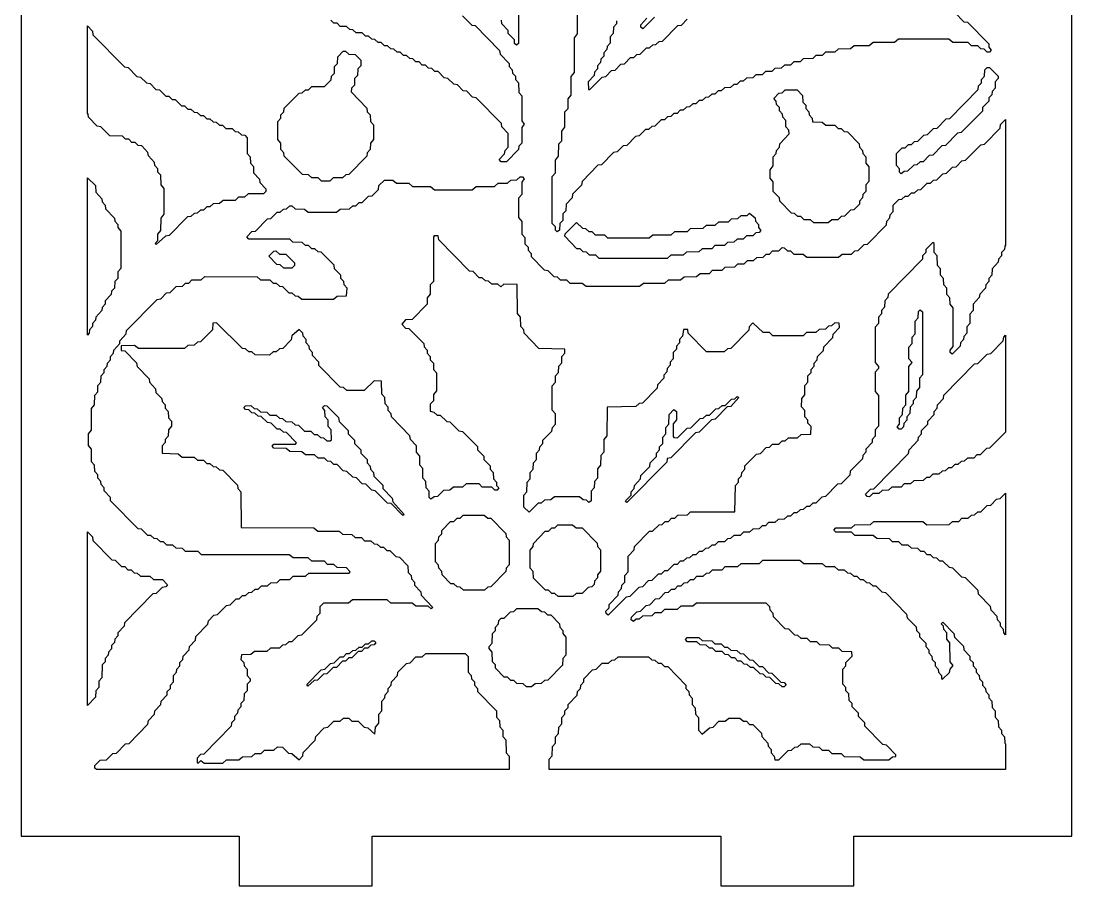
# Model space of a CAD drawing. Header units: millimetres. Extents: x 10 to 410, y 18 to 283.
# Drawn here: x 148 to 211.3, y 157 to 209 of the extents above; entities that cross this region are included whole.
import ezdxf

# ---------------------------------------------------------------- set-up
doc = ezdxf.new("R2010")
doc.units = ezdxf.units.MM
doc.layers.add('CUT', color=1, linetype='Continuous')

msp = doc.modelspace()

# ---------------------------------------------------------------- linework, layer by layer
at = {"layer": 'CUT'}
for points in [[(190.134, 157), (198.134, 157), (198.134, 160), (211.2679, 160), (211.2679, 280), (198.134, 280), (198.134, 283), (190.134, 283), (190.134, 280), (169.134, 280), (169.134, 283), (161.134, 283), (161.134, 280), (148, 280), (148, 160), (161.134, 160), (161.134, 157), (169.134, 157), (169.134, 160), (190.134, 160)], [(154.2209, 206.2898), (154.4428, 206.2573), (154.9809, 205.7082), (155.2027, 205.6757), (155.5509, 205.3205), (155.7727, 205.288), (156.1209, 204.9328), (156.3427, 204.9003), (156.7148, 204.5288), (156.9012, 204.5203), (157.0948, 204.3349), (157.2812, 204.3265), (157.6648, 203.9472), (157.8512, 203.9387), (158.0448, 203.7533), (158.2312, 203.7449), (158.4247, 203.5595), (158.6112, 203.551), (158.8047, 203.3656), (158.9912, 203.3571), (159.1847, 203.1717), (159.3712, 203.1633), (159.5647, 202.9779), (159.7512, 202.9694), (159.9447, 202.784), (160.1311, 202.7756), (160.3247, 202.5902), (160.7011, 202.5817), (160.8947, 202.3963), (161.0811, 202.3878), (161.2747, 202.2024), (161.4725, 202.1862), (161.6145, 202.027), (161.62, 201.0742), (161.8019, 200.8771), (161.81, 200.4926), (161.9919, 200.2955), (162, 199.9111), (162.3645, 199.5313), (162.38, 199.3295), (162.7445, 198.9497), (162.7445, 198.7885), (162.6011, 198.6461), (161.683, 198.6434), (161.4611, 198.4522), (161.0847, 198.4438), (160.8911, 198.2584), (160.1631, 198.2556), (159.9411, 198.0645), (159.5647, 198.056), (159.3712, 197.8706), (159.1847, 197.8622), (158.9912, 197.6768), (158.8047, 197.6683), (158.6112, 197.4829), (158.4247, 197.4745), (158.2312, 197.2891), (158.0208, 197.2643), (156.9127, 196.1337), (156.6908, 196.1012), (156.1447, 195.5949), (156.0848, 195.6704), (156.2293, 195.84), (156.2373, 196.2244), (156.4247, 196.4493), (156.4273, 197.1937), (156.6147, 197.4186), (156.6147, 198.9627), (156.4273, 199.1875), (156.4193, 199.7658), (156.2373, 199.963), (156.2293, 200.1536), (156.0473, 200.3507), (156.0393, 200.5413), (155.6673, 200.9323), (155.6438, 201.1465), (155.2686, 201.5293), (155.0582, 201.554), (154.8647, 201.7394), (154.6782, 201.7479), (154.4847, 201.9333), (154.2982, 201.9417), (154.1047, 202.1271), (153.3483, 202.1356), (152.7987, 202.6924), (152.5769, 202.7249), (152.0575, 203.2586), (152.0494, 203.4492), (152, 203.5027), (152, 208.7554), (152.3023, 208.4377), (152.3258, 208.2235)], [(168.4517, 206.3604), (168.2698, 206.1633), (168.2617, 205.7788), (168.0798, 205.5817), (168.0717, 205.1972), (167.8898, 205.0001), (167.8843, 204.7853), (168.8243, 203.7963), (168.8397, 203.5944), (169.0217, 203.3973), (169.0297, 203.0128), (169.2143, 202.8025), (169.2143, 201.9148), (169.0297, 201.7044), (169.0217, 201.32), (168.8397, 201.1229), (168.8243, 200.921), (167.7423, 199.817), (167.5444, 199.8008), (167.3509, 199.6154), (166.7845, 199.6069), (166.5909, 199.4215), (166.0914, 199.4188), (165.8843, 199.6069), (165.5079, 199.6154), (165.3143, 199.8008), (164.9379, 199.8093), (163.8445, 200.921), (163.829, 201.1229), (163.6471, 201.32), (163.639, 201.7044), (163.4545, 201.9148), (163.4545, 202.9963), (163.639, 203.2067), (163.6471, 203.3973), (163.829, 203.5944), (163.8445, 203.7963), (164.7365, 204.7064), (164.9343, 204.7226), (165.1279, 204.908), (165.3143, 204.9165), (165.5079, 205.1019), (166.2643, 205.1104), (166.6634, 205.5094), (166.687, 205.7236), (166.8689, 205.9208), (166.877, 206.3052), (167.0589, 206.5023), (167.067, 206.8868), (167.3964, 207.2266), (167.5273, 207.2371), (167.7344, 207.049), (168.1109, 207.0405), (168.4517, 206.6929)], [(206.6485, 205.3878), (206.6405, 205.0034), (206.4585, 204.8062), (206.4505, 204.6156), (206.2685, 204.4185), (206.2605, 204.2279), (205.8885, 203.8369), (205.8731, 203.6351), (204.6011, 202.3372), (204.3793, 202.3047), (203.6511, 201.5618), (203.4293, 201.5293), (202.8912, 200.9802), (202.6693, 200.9477), (202.3097, 200.5847), (202.1233, 200.5762), (201.9298, 200.3908), (201.7433, 200.3824), (201.3712, 200.0109), (201.1733, 199.9947), (200.9832, 199.8599), (200.8858, 199.963), (200.8778, 200.1536), (200.6959, 200.3507), (200.7033, 201.0822), (201.0367, 201.4185), (201.2231, 201.427), (201.4167, 201.6124), (201.6031, 201.6209), (201.7967, 201.8063), (201.9831, 201.8147), (202.3552, 202.1862), (202.5771, 202.2187), (202.9252, 202.5739), (203.147, 202.6064), (203.6852, 203.1555), (203.907, 203.188), (205.6121, 204.9278), (205.6357, 205.142), (205.8176, 205.3392), (205.8257, 205.5297), (206.0076, 205.7269), (206.0157, 206.1113), (206.1551, 206.2573), (206.311, 206.2573), (206.823, 205.7349), (206.833, 205.5982)], [(195.2408, 203.9789), (195.2489, 203.7883), (195.4308, 203.5911), (195.4389, 203.4006), (195.6208, 203.2034), (195.6429, 202.9917), (196.2299, 202.9694), (196.4519, 202.7783), (196.9899, 202.7756), (197.1835, 202.5902), (197.3699, 202.5817), (197.5635, 202.3963), (197.7499, 202.3878), (198.4633, 201.6638), (198.4788, 201.4619), (198.6607, 201.2648), (198.6688, 201.0742), (198.8507, 200.8771), (198.8588, 200.4926), (199.0433, 200.2823), (199.0433, 199.3946), (198.8588, 199.1843), (198.8507, 198.7998), (198.6688, 198.6027), (198.6607, 198.4121), (198.4788, 198.2149), (198.4707, 198.0244), (198.1413, 197.6845), (197.9434, 197.6683), (197.5713, 197.2968), (197.3735, 197.2806), (197.1799, 197.0952), (196.8035, 197.0867), (196.5964, 196.8986), (195.7304, 196.8986), (195.5233, 197.0867), (195.1469, 197.0952), (194.9533, 197.2806), (194.7669, 197.2891), (194.5734, 197.4745), (194.3755, 197.4907), (193.6735, 198.207), (193.658, 198.4088), (193.2861, 198.7998), (193.2781, 199.3781), (193.0935, 199.5885), (193.0961, 200.1016), (193.2835, 200.3265), (193.2861, 200.8771), (193.4681, 201.0742), (193.4761, 201.2648), (193.658, 201.4619), (193.6735, 201.6638), (194.2335, 202.2651), (194.228, 202.4799), (194.0461, 202.677), (194.038, 203.0615), (193.8561, 203.2586), (193.848, 203.4492), (193.6661, 203.6463), (193.658, 203.8369), (193.4761, 204.0341), (193.4681, 204.2246), (193.3235, 204.3942), (193.6155, 204.7064), (193.8134, 204.7226), (193.9955, 204.9003), (194.7214, 204.9003), (195.0508, 204.5604), (195.0589, 204.176)], [(152.7669, 164.5772), (153.1547, 164.5934), (153.5268, 164.9649), (153.7487, 164.9974), (154.2868, 165.5465), (154.5087, 165.579), (155.6438, 166.7372), (155.6673, 166.9514), (156.0393, 167.3424), (156.0473, 167.533), (156.4193, 167.924), (156.4273, 168.1146), (156.7993, 168.5056), (156.8073, 168.6961), (156.9893, 168.8933), (156.9973, 169.0839), (157.1793, 169.281), (157.1873, 169.6655), (157.3692, 169.8626), (157.3773, 170.0532), (157.5592, 170.2503), (157.5673, 170.4409), (157.7492, 170.638), (157.7573, 170.8286), (158.1292, 171.2196), (158.1373, 171.4102), (158.5092, 171.8012), (158.5247, 172.0031), (159.2537, 172.7469), (159.2772, 172.9611), (159.6066, 173.3009), (159.8285, 173.3334), (160.3666, 173.8825), (160.5885, 173.915), (160.948, 174.278), (161.1345, 174.2864), (161.328, 174.4718), (161.5145, 174.4803), (161.708, 174.6657), (161.8944, 174.6742), (162.088, 174.8596), (162.2744, 174.868), (162.468, 175.0534), (162.8444, 175.0619), (163.038, 175.2473), (163.4144, 175.2557), (163.6079, 175.4412), (164.1744, 175.4496), (164.3815, 175.6377), (165.1243, 175.6435), (165.3314, 175.8316), (167.7559, 175.8316), (167.8237, 175.8962), (167.5943, 176.1497), (167.0278, 176.1582), (166.8343, 176.3436), (166.4578, 176.3521), (166.2643, 176.5375), (165.5079, 176.5459), (165.2859, 176.7371), (164.3815, 176.7371), (164.146, 176.9309), (158.8581, 176.9336), (158.6646, 177.1191), (157.9081, 177.1275), (157.7146, 177.3129), (157.3381, 177.3214), (157.1446, 177.5068), (156.7682, 177.5152), (156.5746, 177.7006), (156.3882, 177.7091), (156.1946, 177.8945), (156.0082, 177.903), (155.8146, 178.0884), (155.6282, 178.0968), (155.2447, 178.4761), (155.0468, 178.4923), (153.3948, 180.1779), (153.3794, 180.3797), (153.0074, 180.7707), (152.9994, 180.9613), (152.8174, 181.1585), (152.8094, 181.349), (152.6274, 181.5462), (152.6194, 181.7368), (152.4375, 181.9339), (152.4294, 182.3183), (152.2449, 182.5287), (152.2394, 183.2876), (152.0549, 183.498), (152.0575, 184.205), (152.2449, 184.4299), (152.2449, 185.7427), (152.4294, 185.9531), (152.4375, 186.5314), (152.6194, 186.7285), (152.6274, 187.1129), (152.8094, 187.3101), (152.8174, 187.6945), (152.9994, 187.8917), (153.0074, 188.0823), (153.1894, 188.2794), (153.1974, 188.47), (153.3794, 188.6671), (153.3874, 188.8577), (153.5694, 189.0548), (153.5774, 189.2454), (153.9494, 189.6364), (153.9548, 189.8138), (154.3294, 190.218), (154.3448, 190.4199), (156.1867, 192.2993), (156.4086, 192.3318), (156.7567, 192.687), (156.9786, 192.7195), (157.3381, 193.0825), (157.7146, 193.091), (157.9081, 193.2764), (158.0946, 193.2848), (158.2881, 193.4702), (158.8545, 193.4787), (159.0616, 193.6668), (162.2211, 193.6641), (162.4146, 193.4787), (162.981, 193.4702), (163.1746, 193.2848), (163.361, 193.2764), (163.5546, 193.091), (163.741, 193.0825), (164.1246, 192.7032), (164.311, 192.6948), (164.5045, 192.5094), (164.691, 192.5009), (164.9129, 192.3098), (166.8059, 192.3098), (167.0278, 192.5009), (167.594, 192.5092), (167.6289, 192.9807), (167.447, 193.1778), (167.4389, 193.3684), (167.257, 193.5656), (167.2489, 193.7561), (166.877, 194.1471), (166.8534, 194.3613), (166.0743, 195.1481), (165.8879, 195.1566), (165.6943, 195.342), (165.5079, 195.3504), (165.3143, 195.5359), (165.1279, 195.5443), (164.9343, 195.7297), (164.3679, 195.7382), (164.1744, 195.9236), (161.7216, 195.9293), (161.5972, 196.0714), (161.898, 196.3781), (162.1084, 196.4029), (162.8365, 197.1458), (163.0344, 197.162), (163.4179, 197.5413), (163.6044, 197.5498), (163.7979, 197.7352), (163.9844, 197.7436), (164.1779, 197.929), (164.311, 197.929), (164.5045, 197.7436), (165.071, 197.7352), (165.2929, 197.544), (166.9959, 197.544), (167.2178, 197.7352), (167.7842, 197.7436), (167.9778, 197.929), (168.1642, 197.9375), (168.3578, 198.1229), (168.5442, 198.1314), (168.9278, 198.5106), (169.1382, 198.5353), (169.5133, 198.9181), (169.5443, 199.1436), (169.8913, 199.4827), (170.3908, 199.4799), (170.6127, 199.2888), (171.3408, 199.2861), (171.5627, 199.0949), (172.6572, 199.0949), (172.8927, 198.9011), (175.1656, 198.9011), (175.4011, 199.0949), (176.4956, 199.0949), (176.7175, 199.2861), (177.2839, 199.2945), (177.4775, 199.4799), (177.8539, 199.4884), (178.0475, 199.6738), (178.1805, 199.6738), (178.294, 199.5477), (178.144, 199.3504), (178.1414, 198.606), (177.954, 198.3811), (177.954, 197.2247), (178.144, 196.9866), (178.1494, 196.2277), (178.3314, 196.0306), (178.3394, 195.6461), (178.5214, 195.449), (178.5294, 195.2584), (178.7114, 195.0613), (178.7194, 194.8707), (179.4901, 194.0765), (179.7119, 194.044), (180.084, 193.6725), (180.2705, 193.6641), (180.464, 193.4787), (180.8405, 193.4702), (181.034, 193.2848), (181.7904, 193.2764), (182.0124, 193.0852), (185.2353, 193.0852), (185.4708, 193.2791), (186.7552, 193.2791), (186.9772, 193.4702), (187.7052, 193.473), (187.9271, 193.6641), (188.6552, 193.6668), (188.8771, 193.858), (189.4435, 193.8664), (189.6371, 194.0518), (190.2035, 194.0603), (190.397, 194.2457), (190.9635, 194.2541), (191.157, 194.4395), (191.5335, 194.448), (191.727, 194.6334), (192.1034, 194.6419), (192.297, 194.8273), (192.6734, 194.8357), (192.867, 195.0211), (193.0534, 195.0296), (193.247, 195.215), (193.6234, 195.2234), (193.8305, 195.4116), (193.95, 195.4088), (194.1436, 195.2234), (194.33, 195.215), (194.5236, 195.0296), (195.09, 195.0211), (195.3119, 194.83), (197.2049, 194.83), (197.4268, 195.0211), (197.9932, 195.0296), (198.1868, 195.215), (198.3972, 195.2397), (198.7568, 195.6027), (198.9672, 195.6274), (200.1023, 196.7857), (200.1259, 196.9999), (200.3078, 197.197), (200.3159, 197.3876), (200.4978, 197.5847), (200.5059, 197.9692), (200.8353, 198.309), (201.0331, 198.3252), (201.2267, 198.5106), (201.4131, 198.5191), (201.6067, 198.7045), (201.7931, 198.7129), (201.9867, 198.8983), (202.1731, 198.9068), (202.5566, 199.2861), (202.7431, 199.2945), (202.9366, 199.4799), (203.1231, 199.4884), (203.4952, 199.8599), (203.717, 199.8924), (204.0652, 200.2476), (204.287, 200.2801), (204.6351, 200.6353), (204.857, 200.6678), (205.7751, 201.6046), (205.9969, 201.6371), (206.9421, 202.6015), (206.973, 202.827), (207.2679, 203.1319), (207.2679, 195.5544), (207.2185, 195.5009), (207.2104, 195.3103), (207.0285, 195.1132), (207.0204, 194.9226), (206.8385, 194.7254), (206.8304, 194.5349), (206.4585, 194.1439), (206.4505, 193.7594), (206.2685, 193.5623), (206.2605, 193.3717), (206.0785, 193.1746), (206.0705, 192.984), (205.714, 192.6166), (205.6905, 192.4024), (205.3185, 192.0114), (205.3105, 191.627), (205.1231, 191.4021), (205.1205, 190.8515), (204.9385, 190.6544), (204.9305, 190.2699), (204.7486, 190.0728), (204.7405, 189.8822), (204.5586, 189.6851), (204.5431, 189.4832), (204.0617, 188.9959), (203.9257, 189.1068), (203.9257, 189.2454), (204.1131, 189.4703), (204.1131, 191.7898), (203.9257, 192.0147), (203.9177, 192.3991), (203.7357, 192.5963), (203.7277, 192.9807), (203.5458, 193.1778), (203.5377, 193.5623), (203.3558, 193.7594), (203.3477, 194.1439), (203.1658, 194.341), (203.1577, 194.9193), (202.9758, 195.1165), (202.9732, 195.667), (202.8831, 195.7296), (202.4686, 195.307), (202.4606, 195.1165), (202.2786, 194.9193), (202.2632, 194.7175), (200.2042, 192.6166), (200.1807, 192.4024), (199.9987, 192.2053), (199.9907, 191.8208), (199.8087, 191.6237), (199.8007, 191.4331), (199.6187, 191.236), (199.6107, 190.8515), (199.4233, 190.6266), (199.4233, 188.501), (199.6133, 188.2629), (199.6107, 188.1375), (199.4233, 187.9126), (199.4233, 186.7562), (199.6133, 186.5181), (199.6133, 184.6612), (199.4287, 184.4508), (199.4207, 184.0664), (199.2387, 183.8692), (199.2307, 183.6787), (198.8588, 183.2876), (198.8507, 183.0971), (198.6688, 182.8999), (198.6533, 182.6981), (197.9243, 181.9542), (197.8933, 181.7288), (197.3813, 181.2064), (197.1595, 181.1739), (196.4314, 180.4309), (196.2095, 180.3984), (195.85, 180.0354), (195.6635, 180.027), (195.47, 179.8416), (195.2835, 179.8331), (195.09, 179.6477), (194.9035, 179.6392), (194.71, 179.4538), (194.5236, 179.4454), (194.33, 179.26), (194.1436, 179.2515), (193.95, 179.0661), (193.5736, 179.0577), (193.38, 178.8723), (193.0036, 178.8638), (192.8101, 178.6784), (192.6236, 178.6699), (192.4301, 178.4845), (192.0536, 178.4761), (191.8601, 178.2907), (191.4837, 178.2822), (191.2901, 178.0968), (190.9137, 178.0884), (190.7201, 177.903), (190.5337, 177.8945), (190.3401, 177.7091), (189.9637, 177.7006), (189.7702, 177.5152), (189.5837, 177.5068), (189.3902, 177.3214), (189.2037, 177.3129), (189.0102, 177.1275), (188.8237, 177.1191), (188.6302, 176.9336), (188.4438, 176.9252), (188.2502, 176.7398), (188.0638, 176.7313), (187.8702, 176.5459), (187.6838, 176.5375), (187.4902, 176.3521), (187.3038, 176.3436), (186.9203, 175.9643), (186.7338, 175.9559), (186.5403, 175.7705), (186.3538, 175.762), (185.9817, 175.3905), (185.7599, 175.358), (185.4117, 175.0028), (185.1899, 174.9703), (184.6518, 174.4212), (184.4299, 174.3887), (183.3524, 173.2932), (183.2164, 173.404), (183.2138, 173.5294), (183.3984, 173.7398), (183.4064, 173.9304), (183.9528, 174.4917), (183.9764, 174.7058), (184.1584, 174.903), (184.1664, 175.0936), (184.3484, 175.2907), (184.3564, 175.6751), (184.5438, 175.9), (184.5464, 176.8383), (184.9183, 177.2293), (184.9338, 177.4312), (185.8258, 178.3413), (186.0236, 178.3575), (186.4072, 178.7368), (186.5936, 178.7452), (186.7872, 178.9307), (186.9736, 178.9391), (187.1672, 179.1245), (187.3536, 179.133), (187.5471, 179.3184), (188.1136, 179.3268), (188.3071, 179.5122), (190.9632, 179.5205), (191.0062, 181.1033), (191.1881, 181.3004), (191.1962, 181.491), (191.3781, 181.6881), (191.3862, 181.8787), (191.5681, 182.0758), (191.5836, 182.2777), (192.2855, 182.994), (192.5074, 183.0265), (192.867, 183.3895), (193.0534, 183.3979), (193.247, 183.5833), (193.6234, 183.5918), (193.8169, 183.7772), (194.0034, 183.7856), (194.1969, 183.971), (194.735, 183.9738), (194.9569, 184.1649), (195.5439, 184.1872), (195.558, 184.6447), (195.376, 184.8418), (195.368, 185.0324), (195.186, 185.2295), (195.178, 185.614), (194.9934, 185.8244), (194.996, 186.3375), (195.1834, 186.5624), (195.186, 187.1129), (195.368, 187.3101), (195.376, 187.6945), (195.558, 187.8917), (195.566, 188.0823), (195.748, 188.2794), (195.756, 188.47), (195.938, 188.6671), (195.946, 188.8577), (196.3024, 189.2251), (196.3334, 189.4505), (196.8724, 190.0005), (196.896, 190.2147), (197.2679, 190.6057), (197.2538, 190.8694), (196.9935, 190.8832), (196.7999, 190.6978), (196.6135, 190.6893), (196.4199, 190.5039), (196.0435, 190.4955), (195.85, 190.3101), (195.2835, 190.3016), (195.0764, 190.1135), (193.2605, 190.1135), (193.0534, 190.3016), (192.677, 190.3101), (192.0536, 190.8832), (191.829, 190.6544), (191.8135, 190.4525), (190.7316, 189.3485), (190.5337, 189.3323), (190.3266, 189.1442), (189.2571, 189.1469), (188.1637, 190.2587), (188.1341, 190.4817), (187.8741, 190.4956), (187.8311, 190.0761), (187.6491, 189.8789), (187.6411, 189.6883), (187.4591, 189.4912), (187.4511, 189.3006), (187.2691, 189.1035), (187.2611, 188.719), (187.0791, 188.5219), (187.0711, 188.3313), (186.8891, 188.1342), (186.8811, 187.9436), (186.6992, 187.7465), (186.6911, 187.5559), (186.3192, 187.1649), (186.3037, 186.963), (185.4117, 186.0529), (185.2139, 186.0367), (185.0068, 185.8485), (183.2794, 185.8081), (183.2738, 184.0796), (183.0893, 183.8692), (183.0812, 183.0971), (182.8993, 182.8999), (182.8912, 182.3216), (182.7038, 182.0968), (182.7012, 181.5462), (182.5193, 181.349), (182.5113, 180.9646), (182.3293, 180.7675), (182.3139, 180.1779), (182.1853, 180.0783), (182.0338, 180.2208), (181.8473, 180.2293), (181.6254, 180.4204), (180.1124, 180.4204), (179.8905, 180.2293), (179.514, 180.2208), (179.3205, 180.0354), (179.1341, 180.027), (178.589, 179.494), (178.2766, 179.8014), (178.2766, 180.5217), (178.4585, 180.7188), (178.4666, 181.2971), (178.6485, 181.4943), (178.6566, 181.8787), (178.8385, 182.0758), (178.8466, 182.4603), (179.0285, 182.6574), (179.0366, 183.0419), (179.2185, 183.239), (179.2266, 183.4296), (179.4085, 183.6267), (179.4166, 183.8173), (179.963, 184.3786), (179.9865, 184.5928), (180.1685, 184.7899), (180.1685, 185.4201), (179.9839, 185.6305), (179.9839, 187.0997), (180.1685, 187.3101), (180.1765, 187.6945), (180.3585, 187.8917), (180.3665, 188.2761), (180.5485, 188.4733), (180.5565, 188.8577), (180.7385, 189.0548), (180.7383, 189.2976), (179.176, 189.3485), (178.284, 190.2587), (178.2686, 190.4605), (178.0866, 190.6577), (178.0786, 191.236), (177.894, 191.4463), (177.8745, 193.1957), (177.0725, 193.2152), (176.879, 193.0642), (176.714, 193.2095), (176.3375, 193.218), (176.144, 193.4034), (175.9575, 193.4118), (175.764, 193.5972), (175.5775, 193.6057), (175.218, 193.9687), (174.9961, 194.0012), (173.1542, 195.8806), (173.1038, 196.1176), (172.8646, 196.1176), (172.8242, 196.0547), (172.8242, 193.3849), (172.6396, 193.1746), (172.6342, 192.6095), (172.4496, 192.3991), (172.4416, 192.0147), (171.5422, 191.0933), (171.1543, 191.077), (170.9297, 190.7996), (171.1543, 190.5708), (171.3522, 190.5545), (172.2442, 189.6444), (172.2596, 189.4426), (172.4416, 189.2454), (172.4496, 189.0548), (172.6316, 188.8577), (172.6396, 188.6671), (172.8216, 188.47), (172.8296, 188.0855), (173.0142, 187.8752), (173.0142, 186.7937), (172.8296, 186.5833), (172.8216, 186.1988), (172.6396, 186.0017), (172.6398, 185.565), (172.8607, 185.5219), (173.0543, 185.3365), (173.2407, 185.3281), (173.6242, 184.9488), (173.8221, 184.9326), (174.3603, 184.3835), (174.5821, 184.351), (175.4741, 183.4409), (175.4895, 183.239), (175.8541, 182.8593), (175.8695, 182.6574), (176.2341, 182.2777), (176.2495, 182.0758), (176.4315, 181.8787), (176.4395, 181.4943), (176.6215, 181.2971), (176.6295, 181.1065), (176.7714, 180.9502), (176.6606, 180.8109), (176.5275, 180.8109), (176.334, 180.9963), (175.7675, 181.0047), (175.574, 181.1901), (174.7926, 181.1959), (174.5707, 181.0047), (174.0326, 181.002), (173.8107, 180.8109), (173.4343, 180.8024), (173.0622, 180.4309), (172.8643, 180.4147), (172.6742, 180.2799), (172.5768, 180.383), (172.5687, 180.7675), (172.3868, 180.9646), (172.3788, 181.349), (172.1968, 181.5462), (172.1888, 182.1245), (172.0068, 182.3216), (172.0042, 182.8722), (171.8168, 183.0971), (171.8088, 183.4815), (171.4368, 183.8725), (171.4133, 184.0867), (170.2969, 185.2295), (170.2888, 185.4201), (170.1069, 185.6173), (170.0988, 185.8078), (169.9169, 186.005), (169.9088, 186.3894), (169.7269, 186.5866), (169.7048, 187.3799), (169.2544, 187.3937), (168.6673, 186.8178), (167.6114, 186.8178), (167.4043, 187.006), (167.2178, 187.0144), (165.9344, 188.32), (165.919, 188.5219), (165.547, 188.9129), (165.539, 189.1035), (165.357, 189.3006), (165.349, 189.4912), (165.167, 189.6883), (165.159, 189.8789), (164.977, 190.0761), (164.969, 190.2666), (164.7443, 190.4955), (164.2954, 190.0964), (164.2645, 189.8709), (163.7525, 189.3485), (163.5546, 189.3323), (163.361, 189.1469), (163.1746, 189.1384), (162.9675, 188.9503), (162.088, 188.953), (161.8944, 189.1384), (161.708, 189.1469), (161.5145, 189.3323), (161.328, 189.3408), (159.7761, 190.8889), (159.5441, 190.8694), (159.522, 190.4638), (158.8126, 189.7362), (158.6147, 189.72), (158.4212, 189.5346), (158.0448, 189.5262), (157.8512, 189.3408), (155.0718, 189.338), (154.8363, 189.5319), (154.0343, 189.5124), (154.0343, 189.2275), (154.2528, 189.1975), (154.9548, 188.4812), (154.9857, 188.2558), (155.7147, 187.5119), (155.7302, 187.3101), (156.1021, 186.9191), (156.1257, 186.7049), (156.4821, 186.3375), (156.4902, 186.1469), (156.6721, 185.9498), (156.6802, 185.7592), (156.8621, 185.5621), (156.8701, 185.1776), (157.0521, 184.9805), (157.0547, 184.6612), (156.8701, 184.4508), (156.8621, 184.0664), (156.6802, 183.8692), (156.6721, 183.6787), (156.4902, 183.4815), (156.4903, 183.0449), (157.4577, 183.0045), (157.6932, 182.8106), (158.4212, 182.8079), (158.6147, 182.6225), (158.9912, 182.614), (159.1847, 182.4286), (159.3712, 182.4202), (159.5647, 182.2347), (159.7512, 182.2263), (159.9447, 182.0409), (160.1426, 182.0247), (161.0346, 181.1145), (161.05, 180.9127), (161.232, 180.7155), (161.2541, 178.5652), (165.6274, 178.5457), (165.8629, 178.3518), (167.1609, 178.3491), (167.3545, 178.1637), (167.9209, 178.1552), (168.1144, 177.9698), (168.4909, 177.9613), (168.6844, 177.7759), (169.0608, 177.7675), (169.2544, 177.5821), (169.4408, 177.5736), (169.6344, 177.3882), (169.8208, 177.3798), (170.0144, 177.1944), (170.2008, 177.1859), (170.5604, 176.8229), (170.7822, 176.7904), (171.2942, 176.268), (171.3097, 175.8723), (171.4916, 175.6751), (171.4997, 175.4846), (171.6816, 175.2874), (171.6897, 175.0968), (172.0616, 174.7058), (172.0852, 174.4917), (172.7842, 173.7641), (172.6992, 173.6781), (172.5057, 173.8291), (171.7777, 173.8319), (171.5557, 174.023), (170.2713, 174.023), (170.0358, 174.2169), (167.9528, 174.2169), (167.7173, 174.023), (166.2145, 174.0173), (165.9898, 173.7885), (165.9818, 173.404), (165.7998, 173.2069), (165.7844, 173.005), (164.8924, 172.0949), (164.6706, 172.0624), (164.311, 171.6994), (164.1246, 171.6909), (163.931, 171.5055), (163.7446, 171.4971), (163.551, 171.3117), (163.013, 171.3089), (162.7911, 171.1178), (162.063, 171.1151), (161.8411, 170.924), (161.2749, 170.9156), (161.24, 170.638), (161.422, 170.4409), (161.43, 170.2503), (161.6119, 170.0532), (161.62, 169.6687), (161.8045, 169.4584), (161.8019, 169.3329), (161.62, 169.1358), (161.6119, 168.7513), (161.43, 168.5542), (161.422, 168.1698), (161.24, 167.9726), (161.232, 167.782), (161.05, 167.5849), (161.042, 167.3943), (160.86, 167.1972), (160.852, 167.0066), (160.67, 166.8095), (160.6546, 166.6076), (159.0026, 164.922), (158.8047, 164.9058), (158.5956, 164.7006), (158.5943, 164.4132), (158.6648, 164.3996), (158.8296, 164.5448), (159.0231, 164.3938), (160.1561, 164.3938), (160.378, 164.5849), (161.1061, 164.5877), (161.328, 164.7788), (161.8944, 164.7872), (162.088, 164.9727), (162.4644, 164.9811), (162.658, 165.1665), (163.2244, 165.175), (163.4315, 165.3631), (163.741, 165.3604), (164.1006, 164.9974), (164.311, 164.9727), (164.7443, 164.5934), (164.969, 164.8222), (164.9844, 165.0241), (165.7135, 165.7679), (165.7444, 165.9934), (166.2564, 166.5158), (166.4783, 166.5483), (166.8378, 166.9113), (167.2143, 166.9197), (167.4214, 167.1079), (167.7309, 167.1051), (167.9244, 166.9197), (168.3009, 166.9113), (168.6604, 166.5483), (168.8709, 166.5235), (169.3036, 166.144), (169.3469, 166.5637), (169.5343, 166.7885), (169.5369, 167.3391), (169.7188, 167.5363), (169.7269, 168.1146), (169.9088, 168.3117), (169.9169, 168.5023), (170.0988, 168.6994), (170.1069, 168.89), (170.2888, 169.0872), (170.2969, 169.2777), (170.6688, 169.6687), (170.6843, 169.8706), (171.1962, 170.393), (171.4181, 170.4255), (171.7777, 170.7885), (172.1541, 170.7969), (172.3612, 170.9851), (174.7471, 170.9851), (174.9141, 170.8154), (174.9195, 169.8626), (175.1015, 169.6655), (175.1095, 169.4749), (175.2915, 169.2777), (175.2995, 169.0872), (175.4815, 168.89), (175.4895, 168.6994), (176.6215, 167.533), (176.6295, 167.1485), (176.8114, 166.9514), (176.8195, 166.567), (177.0014, 166.3698), (177.0095, 165.9854), (177.1914, 165.7882), (177.1995, 165.0161), (177.384, 164.8057), (177.384, 164), (152.5343, 164), (152.4449, 164.0874), (152.4449, 164.2486)], [(152.8722, 198.3569), (152.8803, 198.1663), (153.0622, 197.9692), (153.0858, 197.755), (153.6322, 197.1937), (153.6403, 197.0031), (153.8222, 196.806), (153.8302, 196.6154), (154.0148, 196.405), (154.0148, 194.1604), (153.8302, 193.95), (153.8222, 193.5656), (153.6403, 193.3684), (153.6322, 192.984), (153.4503, 192.7868), (153.4348, 192.585), (153.0703, 192.2053), (153.0622, 192.0147), (152.8803, 191.8175), (152.8722, 191.627), (152.5003, 191.236), (152.4923, 191.0454), (152.3103, 190.8482), (152.3023, 190.6577), (152.1203, 190.4605), (152.1123, 190.2699), (152, 190.1483), (152, 199.6108), (152.4848, 199.1436), (152.5003, 198.7479)], [(192.399, 196.6154), (192.5435, 196.4459), (192.4301, 196.3198), (192.2436, 196.3113), (192.0501, 196.1259), (191.6736, 196.1174), (191.4801, 195.932), (191.1037, 195.9236), (190.9101, 195.7382), (190.5337, 195.7297), (190.3401, 195.5443), (189.7737, 195.5359), (189.5802, 195.3504), (189.0137, 195.342), (188.8066, 195.1539), (188.0638, 195.1481), (187.8567, 194.96), (187.1138, 194.9543), (186.9067, 194.7661), (182.7973, 194.7689), (182.6038, 194.9543), (182.2273, 194.9627), (182.0338, 195.1481), (181.8473, 195.1566), (181.6538, 195.342), (181.4673, 195.3504), (180.7439, 196.099), (180.7539, 196.2357), (181.4389, 196.9196), (181.794, 196.5805), (181.9804, 196.572), (182.174, 196.3866), (182.3604, 196.3781), (182.5539, 196.1927), (183.1204, 196.1843), (183.3139, 195.9989), (185.8053, 195.9932), (186.0408, 196.187), (187.1352, 196.187), (187.3572, 196.3781), (188.1136, 196.3866), (188.3071, 196.572), (189.0635, 196.5805), (189.2571, 196.7659), (189.7951, 196.7686), (190.0171, 196.9597), (190.5835, 196.9682), (190.777, 197.1536), (191.1535, 197.162), (191.347, 197.3475), (191.7235, 197.3559), (191.8635, 197.4907), (192.1935, 197.205), (192.209, 197.0031), (192.3909, 196.806)], [(164.4544, 194.3297), (164.311, 194.1873), (163.8115, 194.1845), (163.6044, 194.3727), (163.4065, 194.3889), (162.9245, 194.895), (163.2165, 195.2072), (163.3475, 195.2177), (163.5546, 195.0296), (163.9425, 195.0134), (164.4544, 194.4909)], [(202.0832, 186.9875), (201.8987, 186.7771), (201.8906, 186.3927), (201.7087, 186.1956), (201.7006, 186.005), (201.5187, 185.8078), (201.5106, 185.4234), (201.3287, 185.2263), (201.3206, 185.0357), (201.1387, 184.8385), (201.1232, 184.6367), (200.9798, 184.4942), (200.8603, 184.4915), (200.7359, 184.6336), (200.8778, 184.7899), (200.8858, 185.1743), (201.0678, 185.3715), (201.0758, 185.7559), (201.2578, 185.9531), (201.2658, 186.5314), (201.4532, 186.7562), (201.4532, 188.2629), (201.6426, 188.4976), (201.4558, 188.719), (201.4532, 189.426), (201.6378, 189.6364), (201.6458, 190.0209), (201.8278, 190.218), (201.8358, 190.9902), (202.0178, 191.1873), (202.0258, 191.5718), (202.1232, 191.6748), (202.2732, 191.5585), (202.2732, 187.763), (202.0886, 187.5526)], [(205.7411, 182.9511), (205.5432, 182.9349), (205.3496, 182.7495), (204.9732, 182.741), (204.7797, 182.5556), (204.5932, 182.5472), (204.3997, 182.3618), (204.2132, 182.3533), (204.0197, 182.1679), (203.8332, 182.1594), (203.6397, 181.974), (203.4533, 181.9656), (203.2597, 181.7802), (202.8833, 181.7717), (202.6897, 181.5863), (202.5033, 181.5779), (202.3097, 181.3924), (201.7433, 181.384), (201.5498, 181.1986), (201.1733, 181.1901), (200.9798, 181.0047), (200.4134, 180.9963), (200.2198, 180.8109), (199.8434, 180.8024), (199.6498, 180.617), (199.2734, 180.6086), (199.0798, 180.4231), (198.9353, 180.4309), (198.8433, 180.5738), (199.1368, 180.8693), (199.3472, 180.894), (201.4323, 183.0215), (201.4632, 183.247), (202.0178, 183.8206), (202.0258, 184.0112), (202.2078, 184.2083), (202.2158, 184.3989), (202.5877, 184.7899), (202.5958, 184.9805), (202.9677, 185.3715), (202.9758, 185.5621), (203.1577, 185.7592), (203.1658, 185.9498), (203.5377, 186.3408), (203.5532, 186.5426), (205.3951, 188.4221), (205.593, 188.4383), (206.1551, 189.0037), (206.3769, 189.0362), (207.1321, 189.8067), (207.1556, 190.0209), (207.2679, 190.1366), (207.2679, 184.3152), (206.311, 183.3388), (206.1132, 183.3226)], [(184.9264, 181.1033), (185.2983, 181.4943), (185.3138, 181.6961), (185.8528, 182.2461), (185.8763, 182.4603), (186.2483, 182.8513), (186.2563, 183.0419), (186.4383, 183.239), (186.4463, 183.4296), (186.6283, 183.6267), (186.6363, 184.0112), (186.8183, 184.2083), (186.8263, 184.5928), (187.0083, 184.7899), (187.0163, 185.3682), (187.3037, 185.6652), (187.4511, 185.5621), (187.4537, 185.0489), (187.2637, 184.8108), (187.2637, 184.0422), (187.3041, 183.9794), (187.5152, 183.9738), (188.1057, 184.5449), (188.3275, 184.5774), (188.8771, 185.1342), (189.0635, 185.1427), (189.2571, 185.3281), (189.4435, 185.3365), (189.8271, 185.7158), (190.0135, 185.7242), (190.2071, 185.9097), (190.3935, 185.9181), (190.777, 186.2974), (190.9635, 186.3058), (191.115, 186.4484), (191.2035, 186.3896), (190.7316, 185.859), (190.5097, 185.8265), (189.7816, 185.0836), (189.5598, 185.0511), (188.8316, 184.3081), (188.6098, 184.2756), (187.1217, 182.7572), (186.9032, 182.7272), (186.8737, 182.5042), (184.4652, 180.0783), (184.3964, 180.1748), (184.7283, 180.525), (184.7364, 180.7155), (184.9183, 180.9127)], [(162.4146, 185.5304), (162.7911, 185.5219), (162.9846, 185.3365), (163.361, 185.3281), (163.5546, 185.1427), (163.741, 185.1342), (163.9346, 184.9488), (164.311, 184.9403), (164.5045, 184.7549), (164.7024, 184.7387), (165.0745, 184.3672), (165.451, 184.3588), (165.6445, 184.1734), (165.831, 184.1649), (166.0245, 183.9795), (166.2109, 183.971), (166.4045, 183.7856), (166.6159, 183.7799), (166.6844, 183.8484), (166.6789, 184.4508), (166.497, 184.648), (166.4889, 185.0324), (166.307, 185.2295), (166.299, 185.614), (166.1544, 185.7835), (166.2679, 185.9097), (166.4124, 185.9019), (167.1144, 185.1856), (167.1453, 184.9602), (167.6843, 184.4102), (167.6998, 184.2083), (168.0717, 183.8173), (168.0798, 183.6267), (168.4517, 183.2357), (168.4598, 183.0451), (168.8317, 182.6541), (168.8397, 182.4636), (169.0217, 182.2664), (169.0297, 182.0758), (169.2117, 181.8787), (169.2353, 181.6645), (169.7743, 181.1145), (169.7897, 180.9127), (170.3443, 180.3391), (170.3752, 180.1136), (171.0642, 179.3616), (170.9757, 179.3028), (170.2781, 180.0107), (170.0563, 180.0432), (169.3282, 180.7861), (169.1178, 180.8109), (168.7582, 181.1739), (168.5363, 181.2064), (168.1882, 181.5616), (167.9664, 181.5941), (167.6182, 181.9493), (167.3964, 181.9818), (167.0243, 182.3533), (166.8378, 182.3618), (166.6443, 182.5472), (166.4578, 182.5556), (166.2643, 182.741), (165.8879, 182.7495), (165.6659, 182.9406), (165.1279, 182.9433), (164.9059, 183.1345), (164.1779, 183.1372), (163.956, 183.3283), (163.2165, 183.3388), (163.1145, 183.4572), (163.228, 183.5833), (164.526, 183.5861), (164.5891, 183.6752), (163.9844, 184.2919), (163.7979, 184.3004), (163.6044, 184.4858), (163.4179, 184.4942), (163.0584, 184.8572), (162.8365, 184.8897), (162.4644, 185.2612), (162.278, 185.2697), (162.0844, 185.4551), (161.898, 185.4635), (161.7044, 185.6489), (161.5066, 185.6652), (161.4046, 185.7835), (161.5066, 185.9019), (161.8411, 185.9097), (162.0346, 185.7242), (162.2211, 185.7158)], [(206.9656, 172.6286), (206.9576, 172.8191), (206.7756, 173.0163), (206.7676, 173.2069), (206.3957, 173.5979), (206.3721, 173.8121), (205.6431, 174.5559), (205.6121, 174.7814), (204.857, 175.5519), (204.6351, 175.5844), (204.097, 176.1335), (203.8866, 176.1582), (203.5031, 176.5375), (203.3166, 176.5459), (203.1231, 176.7313), (202.9366, 176.7398), (202.7431, 176.9252), (202.5566, 176.9336), (202.3631, 177.1191), (202.1767, 177.1275), (201.9831, 177.3129), (201.6067, 177.3214), (201.4131, 177.5068), (201.0367, 177.5152), (200.8432, 177.7006), (200.4667, 177.7091), (200.2732, 177.8945), (199.5167, 177.903), (199.2948, 178.0941), (198.2003, 178.0941), (197.9932, 178.2822), (197.0604, 178.2879), (196.936, 178.4036), (197.0604, 178.5457), (197.9932, 178.5514), (198.2003, 178.7395), (199.1332, 178.7452), (199.3403, 178.9334), (202.2962, 178.9334), (202.5317, 178.7395), (203.883, 178.7452), (204.0766, 178.9307), (204.453, 178.9391), (204.6466, 179.1245), (205.023, 179.133), (205.2166, 179.3184), (205.403, 179.3268), (205.5965, 179.5122), (205.783, 179.5207), (206.1551, 179.8922), (206.3769, 179.9247), (206.7251, 180.2799), (206.9469, 180.3124), (207.2679, 180.6399), (207.2679, 172.1192), (207.1556, 172.2408), (207.1476, 172.4314)], [(177.184, 178.2066), (177.1995, 178.0048), (177.3814, 177.8076), (177.384, 176.3252), (177.1995, 176.1148), (177.1914, 175.9242), (176.292, 175.0028), (176.0942, 174.9866), (175.9006, 174.8012), (174.6411, 174.7984), (174.434, 174.9866), (174.2476, 174.995), (174.054, 175.1804), (173.8676, 175.1889), (173.3442, 175.7191), (173.3287, 175.9209), (173.1468, 176.1181), (173.1387, 176.3086), (172.9568, 176.5058), (172.9568, 177.6138), (173.1387, 177.8109), (173.1468, 178.0015), (173.3287, 178.1986), (173.3368, 178.3892), (173.8562, 178.9229), (174.054, 178.9391), (174.2476, 179.1245), (174.434, 179.133), (174.6161, 179.3106), (175.8871, 179.3211), (176.0942, 179.133), (176.2806, 179.1245)], [(182.6938, 177.625), (182.7093, 177.4232), (182.8912, 177.226), (182.8938, 175.9374), (182.7093, 175.7271), (182.7012, 175.5365), (182.5193, 175.3393), (182.5113, 175.1488), (182.3604, 174.995), (182.15, 174.9703), (181.7904, 174.6073), (181.414, 174.5989), (181.2204, 174.4135), (180.3274, 174.4135), (180.1338, 174.5989), (179.9474, 174.6073), (179.7539, 174.7927), (179.5674, 174.8012), (178.854, 175.5252), (178.8385, 175.9209), (178.6566, 176.1181), (178.654, 177.2128), (178.8385, 177.4232), (178.8466, 177.6138), (179.556, 178.3413), (179.7539, 178.3575), (179.9474, 178.5429), (180.1338, 178.5514), (180.3159, 178.729), (181.2069, 178.7395), (181.414, 178.5514), (181.7904, 178.5429)], [(153.461, 176.629), (153.6714, 176.6043), (154.0549, 176.2251), (154.2413, 176.2166), (154.4349, 176.0312), (154.6213, 176.0227), (154.8149, 175.8373), (155.0013, 175.8289), (155.1949, 175.6435), (155.7613, 175.635), (155.9832, 175.4439), (156.5213, 175.4412), (156.8247, 175.1212), (156.7113, 174.995), (156.5008, 174.9703), (156.1413, 174.6073), (155.9309, 174.5826), (154.2258, 172.8428), (154.2022, 172.6286), (153.8302, 172.2376), (153.8222, 172.047), (153.6403, 171.8498), (153.6322, 171.6593), (153.4503, 171.4621), (153.4422, 171.2715), (153.2603, 171.0744), (153.2522, 170.8838), (153.0703, 170.6867), (153.0622, 170.4961), (152.8803, 170.299), (152.8722, 169.5268), (152.6903, 169.3297), (152.6822, 168.9452), (152.5003, 168.7481), (152.4923, 168.3636), (152, 167.8694), (152, 178.3192), (152.3023, 178.0015), (152.3258, 177.7873)], [(179.9865, 165.4005), (180.1685, 165.5977), (180.1765, 165.9821), (180.3585, 166.1792), (180.3665, 166.5637), (180.5485, 166.7608), (180.5565, 167.1453), (180.7385, 167.3424), (180.7465, 167.533), (180.9285, 167.7301), (180.9365, 167.9207), (181.4829, 168.482), (181.5065, 168.6961), (181.6884, 168.8933), (181.6965, 169.0839), (181.8784, 169.281), (181.8865, 169.4716), (182.4059, 170.0053), (182.6277, 170.0378), (182.9873, 170.4008), (183.3637, 170.4092), (183.5573, 170.5946), (183.7437, 170.6031), (183.9508, 170.7912), (185.7667, 170.7912), (185.9738, 170.6031), (186.1603, 170.5946), (186.3538, 170.4092), (186.5403, 170.4008), (186.7338, 170.2154), (186.9317, 170.1991), (188.0211, 169.0839), (188.0291, 168.8933), (188.2111, 168.6961), (188.2191, 168.5056), (188.4011, 168.3084), (188.4091, 167.924), (188.5911, 167.7268), (188.5991, 167.3424), (188.781, 167.1453), (188.7891, 166.3731), (189.0137, 166.1443), (189.4471, 166.5235), (189.6575, 166.5483), (190.0171, 166.9113), (190.3935, 166.9197), (190.6006, 167.1079), (191.2765, 167.1079), (191.4837, 166.9197), (191.6701, 166.9113), (191.8636, 166.7259), (192.0615, 166.7096), (192.5735, 166.1872), (192.589, 165.9854), (192.9609, 165.5944), (192.9689, 165.4038), (193.1509, 165.2066), (193.1589, 165.0161), (193.3409, 164.8189), (193.3839, 164.5932), (193.6234, 164.5934), (194.1855, 165.1587), (194.3834, 165.175), (194.5769, 165.3604), (194.7634, 165.3688), (194.9705, 165.557), (195.47, 165.5542), (195.6635, 165.3688), (196.0399, 165.3604), (196.2335, 165.175), (196.6099, 165.1665), (196.8035, 164.9811), (197.3699, 164.9727), (197.5635, 164.7872), (198.5099, 164.7788), (198.7318, 164.5877), (200.2448, 164.5877), (200.4667, 164.7788), (200.6736, 164.8009), (200.6723, 164.8945), (200.1071, 165.4711), (199.8853, 165.5036), (198.8033, 166.6076), (198.7879, 166.8095), (198.4233, 167.1892), (198.4079, 167.391), (198.0433, 167.7708), (198.0279, 167.9726), (197.8459, 168.1698), (197.8379, 168.5542), (197.656, 168.7513), (197.6479, 168.9419), (197.466, 169.1391), (197.4634, 170.0399), (197.6479, 170.2503), (197.6634, 170.4522), (198.0279, 170.8319), (198.0138, 171.0956), (197.4268, 171.1178), (197.2333, 171.3032), (196.8568, 171.3117), (196.6633, 171.4971), (196.0969, 171.5055), (195.9033, 171.6909), (195.5269, 171.6994), (195.3333, 171.8848), (194.9569, 171.8933), (194.7634, 172.0787), (194.5769, 172.0871), (194.2173, 172.4501), (193.9955, 172.4826), (193.2935, 173.1989), (193.2781, 173.4007), (193.0961, 173.5979), (193.0881, 173.7885), (192.8634, 174.0173), (188.6621, 174.023), (188.4402, 173.8319), (187.7122, 173.8291), (187.4902, 173.638), (186.7338, 173.6296), (186.5403, 173.4441), (186.1638, 173.4357), (185.9703, 173.2503), (185.4039, 173.2418), (185.2103, 173.0564), (185.0239, 173.048), (184.8723, 172.9054), (184.7364, 173.0163), (184.7438, 173.1662), (185.0658, 173.4948), (185.2876, 173.5273), (185.6358, 173.8825), (185.8576, 173.915), (186.2057, 174.2702), (186.4276, 174.3027), (186.7872, 174.6657), (186.9736, 174.6742), (187.1672, 174.8596), (187.3536, 174.868), (187.5471, 175.0534), (187.7336, 175.0619), (187.9271, 175.2473), (188.1136, 175.2557), (188.3071, 175.4412), (188.4936, 175.4496), (188.6871, 175.635), (189.0635, 175.6435), (189.2571, 175.8289), (189.4435, 175.8373), (189.6371, 176.0227), (190.2035, 176.0312), (190.397, 176.2166), (191.1535, 176.2251), (191.3606, 176.4132), (192.455, 176.4132), (192.6655, 176.5965), (194.8864, 176.6071), (195.1219, 176.4132), (196.2299, 176.4105), (196.4235, 176.2251), (196.9764, 176.2193), (197.1835, 176.0312), (197.5599, 176.0227), (197.7534, 175.8373), (197.9399, 175.8289), (198.1334, 175.6435), (198.3199, 175.635), (198.5134, 175.4496), (198.6999, 175.4412), (198.8934, 175.2557), (199.0798, 175.2473), (199.2734, 175.0619), (199.4598, 175.0534), (199.8194, 174.6904), (200.0413, 174.6579), (201.3132, 173.3601), (201.3442, 173.1346), (201.8832, 172.5846), (201.8987, 172.3828), (202.0806, 172.1856), (202.0886, 171.9951), (202.4606, 171.6041), (202.4686, 171.4135), (202.6506, 171.2163), (202.6586, 171.0258), (202.8406, 170.8286), (202.8486, 170.638), (203.0306, 170.4409), (203.0386, 170.2503), (203.2206, 170.0532), (203.2286, 169.8626), (203.4106, 169.6655), (203.4188, 169.4745), (203.4786, 169.4349), (203.9022, 169.839), (203.9257, 170.0532), (204.1125, 170.2746), (203.9257, 170.4961), (203.9231, 171.6283), (203.7357, 171.8531), (203.7277, 172.2376), (203.5458, 172.4347), (203.5377, 172.6253), (203.3958, 172.7816), (203.5032, 172.8703), (204.1631, 172.1969), (204.1941, 171.9715), (204.7331, 171.4215), (204.7486, 171.2196), (205.1205, 170.8286), (205.1285, 170.638), (205.3105, 170.4409), (205.3185, 170.2503), (205.5005, 170.0532), (205.5085, 169.8626), (205.6905, 169.6655), (205.6985, 169.4749), (205.8805, 169.2777), (205.8885, 169.0872), (206.0705, 168.89), (206.0785, 168.6994), (206.2605, 168.5023), (206.2685, 168.3117), (206.4505, 168.1146), (206.4585, 167.7301), (206.6405, 167.533), (206.6485, 167.1485), (206.8304, 166.9514), (206.8385, 166.567), (207.0204, 166.3698), (207.0285, 166.1792), (207.2104, 165.9821), (207.2185, 165.5977), (207.2679, 165.5441), (207.2679, 164), (179.7942, 164), (179.7965, 164.6251), (179.9785, 164.8222)], [(179.704, 173.3171), (179.8905, 173.3087), (180.4139, 172.7785), (180.4294, 172.5767), (180.6113, 172.3795), (180.6194, 172.1889), (180.8039, 171.9786), (180.8039, 170.8971), (180.6194, 170.6867), (180.6039, 170.291), (179.7119, 169.3808), (179.514, 169.3646), (179.3205, 169.1792), (178.9441, 169.1707), (178.737, 168.9826), (178.4274, 168.9853), (178.2339, 169.1707), (177.8575, 169.1792), (177.6639, 169.3646), (177.4775, 169.3731), (177.2839, 169.5585), (177.0861, 169.5747), (176.5667, 170.1084), (176.5586, 170.299), (176.3767, 170.4961), (176.3686, 171.0744), (176.1841, 171.2848), (176.1867, 171.4102), (176.3686, 171.6073), (176.3767, 172.1856), (176.5586, 172.3828), (176.5667, 172.5734), (176.7486, 172.7705), (176.7641, 172.9724), (176.9075, 173.1148), (177.0939, 173.1233), (177.466, 173.4948), (177.6639, 173.511), (177.846, 173.6886), (179.117, 173.6991), (179.3241, 173.511), (179.5105, 173.5025)], [(166.8582, 170.4255), (167.2178, 170.7885), (167.4043, 170.7969), (167.5978, 170.9823), (167.7842, 170.9908), (167.9778, 171.1762), (168.1642, 171.1847), (168.3578, 171.3701), (168.5442, 171.3785), (168.7378, 171.5639), (168.9242, 171.5724), (169.1178, 171.7578), (169.2508, 171.7578), (169.3617, 171.6449), (169.2508, 171.5055), (169.0644, 171.4971), (168.8709, 171.3117), (168.6844, 171.3032), (168.4909, 171.1178), (168.3044, 171.1094), (167.9209, 170.7301), (167.7344, 170.7216), (167.5409, 170.5362), (167.3545, 170.5278), (166.9824, 170.1563), (166.7845, 170.1401), (166.4124, 169.7686), (166.2145, 169.7523), (165.8424, 169.3808), (165.6445, 169.3646), (165.2759, 169.0282), (165.207, 169.1247), (166.0664, 170.0053), (166.2883, 170.0378), (166.6364, 170.393)], [(189.7737, 171.5724), (190.1501, 171.5639), (190.3437, 171.3785), (190.5301, 171.3701), (190.7237, 171.1847), (191.1001, 171.1762), (191.2937, 170.9908), (191.4915, 170.9746), (191.8636, 170.6031), (192.0615, 170.5869), (192.4336, 170.2154), (192.6315, 170.1991), (193.0036, 169.8276), (193.2015, 169.8114), (193.7396, 169.2623), (193.95, 169.2376), (194.0609, 169.0982), (193.95, 168.9853), (193.8305, 168.9826), (193.6234, 169.1707), (193.4369, 169.1792), (193.0774, 169.5422), (192.867, 169.5669), (192.6734, 169.7523), (192.487, 169.7608), (192.1034, 170.1401), (191.917, 170.1485), (191.7235, 170.3339), (191.537, 170.3424), (191.3435, 170.5278), (191.157, 170.5362), (190.9635, 170.7216), (190.777, 170.7301), (190.5835, 170.9155), (190.397, 170.924), (190.2035, 171.1094), (189.8271, 171.1178), (189.6335, 171.3032), (189.4471, 171.3117), (189.2535, 171.4971), (188.8771, 171.5055), (188.6836, 171.6909), (188.1171, 171.6994), (188.0037, 171.8255), (188.1057, 171.9439), (188.8066, 171.9544), (189.0137, 171.7662), (189.5802, 171.7578)]]:
    msp.add_lwpolyline(points, close=True, dxfattribs=at)
for points in [[(204.2211, 209.5529), (204.7592, 209.0038), (204.9811, 208.9713), (206.2531, 207.6735), (206.2685, 207.4716), (206.4104, 207.2889), (206.2996, 207.176), (206.1665, 207.176), (205.973, 207.3614), (205.7865, 207.3698), (205.593, 207.5552), (205.2166, 207.5637), (205.023, 207.7491), (204.0902, 207.7548), (203.8547, 207.9487), (200.8217, 207.9487), (200.5862, 207.7548), (199.3018, 207.7548), (199.0663, 207.561), (198.1618, 207.561), (197.9399, 207.3698), (197.1835, 207.3614), (196.9899, 207.176), (196.4235, 207.1675), (196.2299, 206.9821), (195.8535, 206.9737), (195.66, 206.7882), (195.0935, 206.7798), (194.9, 206.5944), (194.5236, 206.5859), (194.33, 206.4005), (193.9536, 206.3921), (193.76, 206.2067), (193.3836, 206.1982), (193.19, 206.0128), (192.8136, 206.0044), (192.6201, 205.8189), (192.2436, 205.8105), (192.0501, 205.6251), (191.6736, 205.6166), (191.4801, 205.4312), (191.2937, 205.4228), (191.1001, 205.2374), (190.9137, 205.2289), (190.7201, 205.0435), (190.3437, 205.035), (190.1501, 204.8496), (189.9637, 204.8412), (189.7702, 204.6558), (189.5837, 204.6473), (189.3902, 204.4619), (189.2037, 204.4535), (189.0102, 204.2681), (188.8237, 204.2596), (188.6302, 204.0742), (188.4438, 204.0657), (188.2502, 203.8803), (188.0638, 203.8719), (187.8702, 203.6865), (187.6838, 203.678), (187.4902, 203.4926), (187.3038, 203.4842), (187.1102, 203.2987), (186.9238, 203.2903), (186.7303, 203.1049), (186.5438, 203.0964), (186.1603, 202.7172), (185.9738, 202.7087), (185.7803, 202.5233), (185.5938, 202.5149), (185.2217, 202.1434), (184.9999, 202.1109), (184.4618, 201.5618), (184.2399, 201.5293), (183.8918, 201.174), (183.6699, 201.1415), (182.9418, 200.3986), (182.72, 200.3661), (181.7748, 199.4017), (181.7439, 199.1763), (181.2049, 198.6263), (181.1813, 198.4121), (180.8094, 198.0211), (180.8013, 197.6366), (180.6194, 197.4395), (180.6113, 197.0551), (180.4294, 196.8579), (180.4213, 196.4735), (180.2854, 196.3626), (180.1765, 196.4735), (180.1685, 196.6641), (179.9839, 196.8744), (179.9839, 199.7007), (180.1685, 199.9111), (180.1739, 200.67), (180.3639, 200.9081), (180.3665, 201.6525), (180.5485, 201.8497), (180.5565, 202.428), (180.7439, 202.6528), (180.7465, 203.5911), (180.9285, 203.7883), (180.9365, 204.3666), (181.1239, 204.5914), (181.1239, 205.7104), (181.3139, 205.9485), (181.3139, 208.0367), (181.5039, 208.2748), (181.5039, 211.3698)], [(177.954, 209.8189), (177.944, 207.7062), (177.829, 207.6038), (177.714, 207.7062), (177.6986, 207.908), (177.3266, 208.299), (177.3186, 208.4896), (176.9466, 208.8806), (176.9231, 209.0948)], [(174.5821, 209.3591), (175.1442, 208.7937), (175.3421, 208.7775), (176.804, 207.2858), (176.835, 207.0603), (177.3814, 206.4991), (177.3895, 206.3085), (177.5714, 206.1113), (177.5795, 205.9208), (177.7614, 205.7236), (177.7695, 205.533), (177.9514, 205.3359), (177.9594, 204.7576), (178.144, 204.5472), (178.144, 203.0406), (178.294, 202.8433), (178.144, 202.646), (178.1414, 201.7077), (177.9594, 201.5106), (177.944, 201.3087), (177.2306, 200.5847), (176.9075, 200.5847), (176.7941, 200.7108), (177.1131, 201.0506), (177.1366, 201.2648), (177.3186, 201.4619), (177.3186, 202.286), (176.9466, 202.677), (176.9231, 202.8912), (175.408, 204.4372), (175.1861, 204.4697), (174.838, 204.8249), (174.6161, 204.8574), (174.268, 205.2126), (174.0462, 205.2451), (173.698, 205.6004), (173.4762, 205.6329), (173.1041, 206.0044), (172.9176, 206.0128), (172.7241, 206.1982), (172.5376, 206.2067), (172.3441, 206.3921), (172.1577, 206.4005), (171.9641, 206.5859), (171.7777, 206.5944), (171.5841, 206.7798), (171.3977, 206.7882), (171.2041, 206.9737), (171.0177, 206.9821), (170.8241, 207.1675), (170.6377, 207.176), (170.4442, 207.3614), (170.2577, 207.3698), (170.0642, 207.5552), (169.8777, 207.5637), (169.6842, 207.7491), (169.4977, 207.7576), (169.3042, 207.943), (169.1178, 207.9514), (168.9242, 208.1368), (168.7378, 208.1453), (168.5442, 208.3307), (168.1678, 208.3391), (167.9742, 208.5245), (167.7878, 208.533), (167.5943, 208.7184), (167.2178, 208.7269), (167.0243, 208.9123), (166.8378, 208.9207), (166.6443, 209.1061)], [(183.8492, 209.0712), (183.8412, 208.8806), (183.6593, 208.6834), (183.6512, 208.299), (183.4693, 208.1019), (183.4612, 207.7174), (183.2793, 207.5203), (183.2712, 207.3297), (183.0893, 207.1326), (183.0812, 206.942), (182.8993, 206.7448), (182.8912, 206.5543), (182.7093, 206.3571), (182.7012, 206.1665), (182.5193, 205.9694), (182.5113, 205.7788), (182.1393, 205.3878), (182.1535, 204.9301), (182.2477, 204.9327), (182.9759, 205.6757), (183.1977, 205.7082), (183.5458, 206.0634), (183.7677, 206.0959), (184.1158, 206.4512), (184.3377, 206.4837), (184.6972, 206.8466), (184.8837, 206.8551), (185.0772, 207.0405), (185.2637, 207.049), (185.6472, 207.4282), (185.8336, 207.4367), (186.0272, 207.6221), (186.2136, 207.6305), (186.4072, 207.816), (186.6176, 207.8407), (187.5357, 208.7775), (187.7575, 208.81), (188.1057, 209.1652)], [(186.1399, 209.2837), (185.4423, 208.5759), (185.3064, 208.6867), (185.3064, 208.8254), (185.6783, 209.2164)]]:
    msp.add_lwpolyline(points, dxfattribs=at)

doc.saveas('drawing.dxf')
